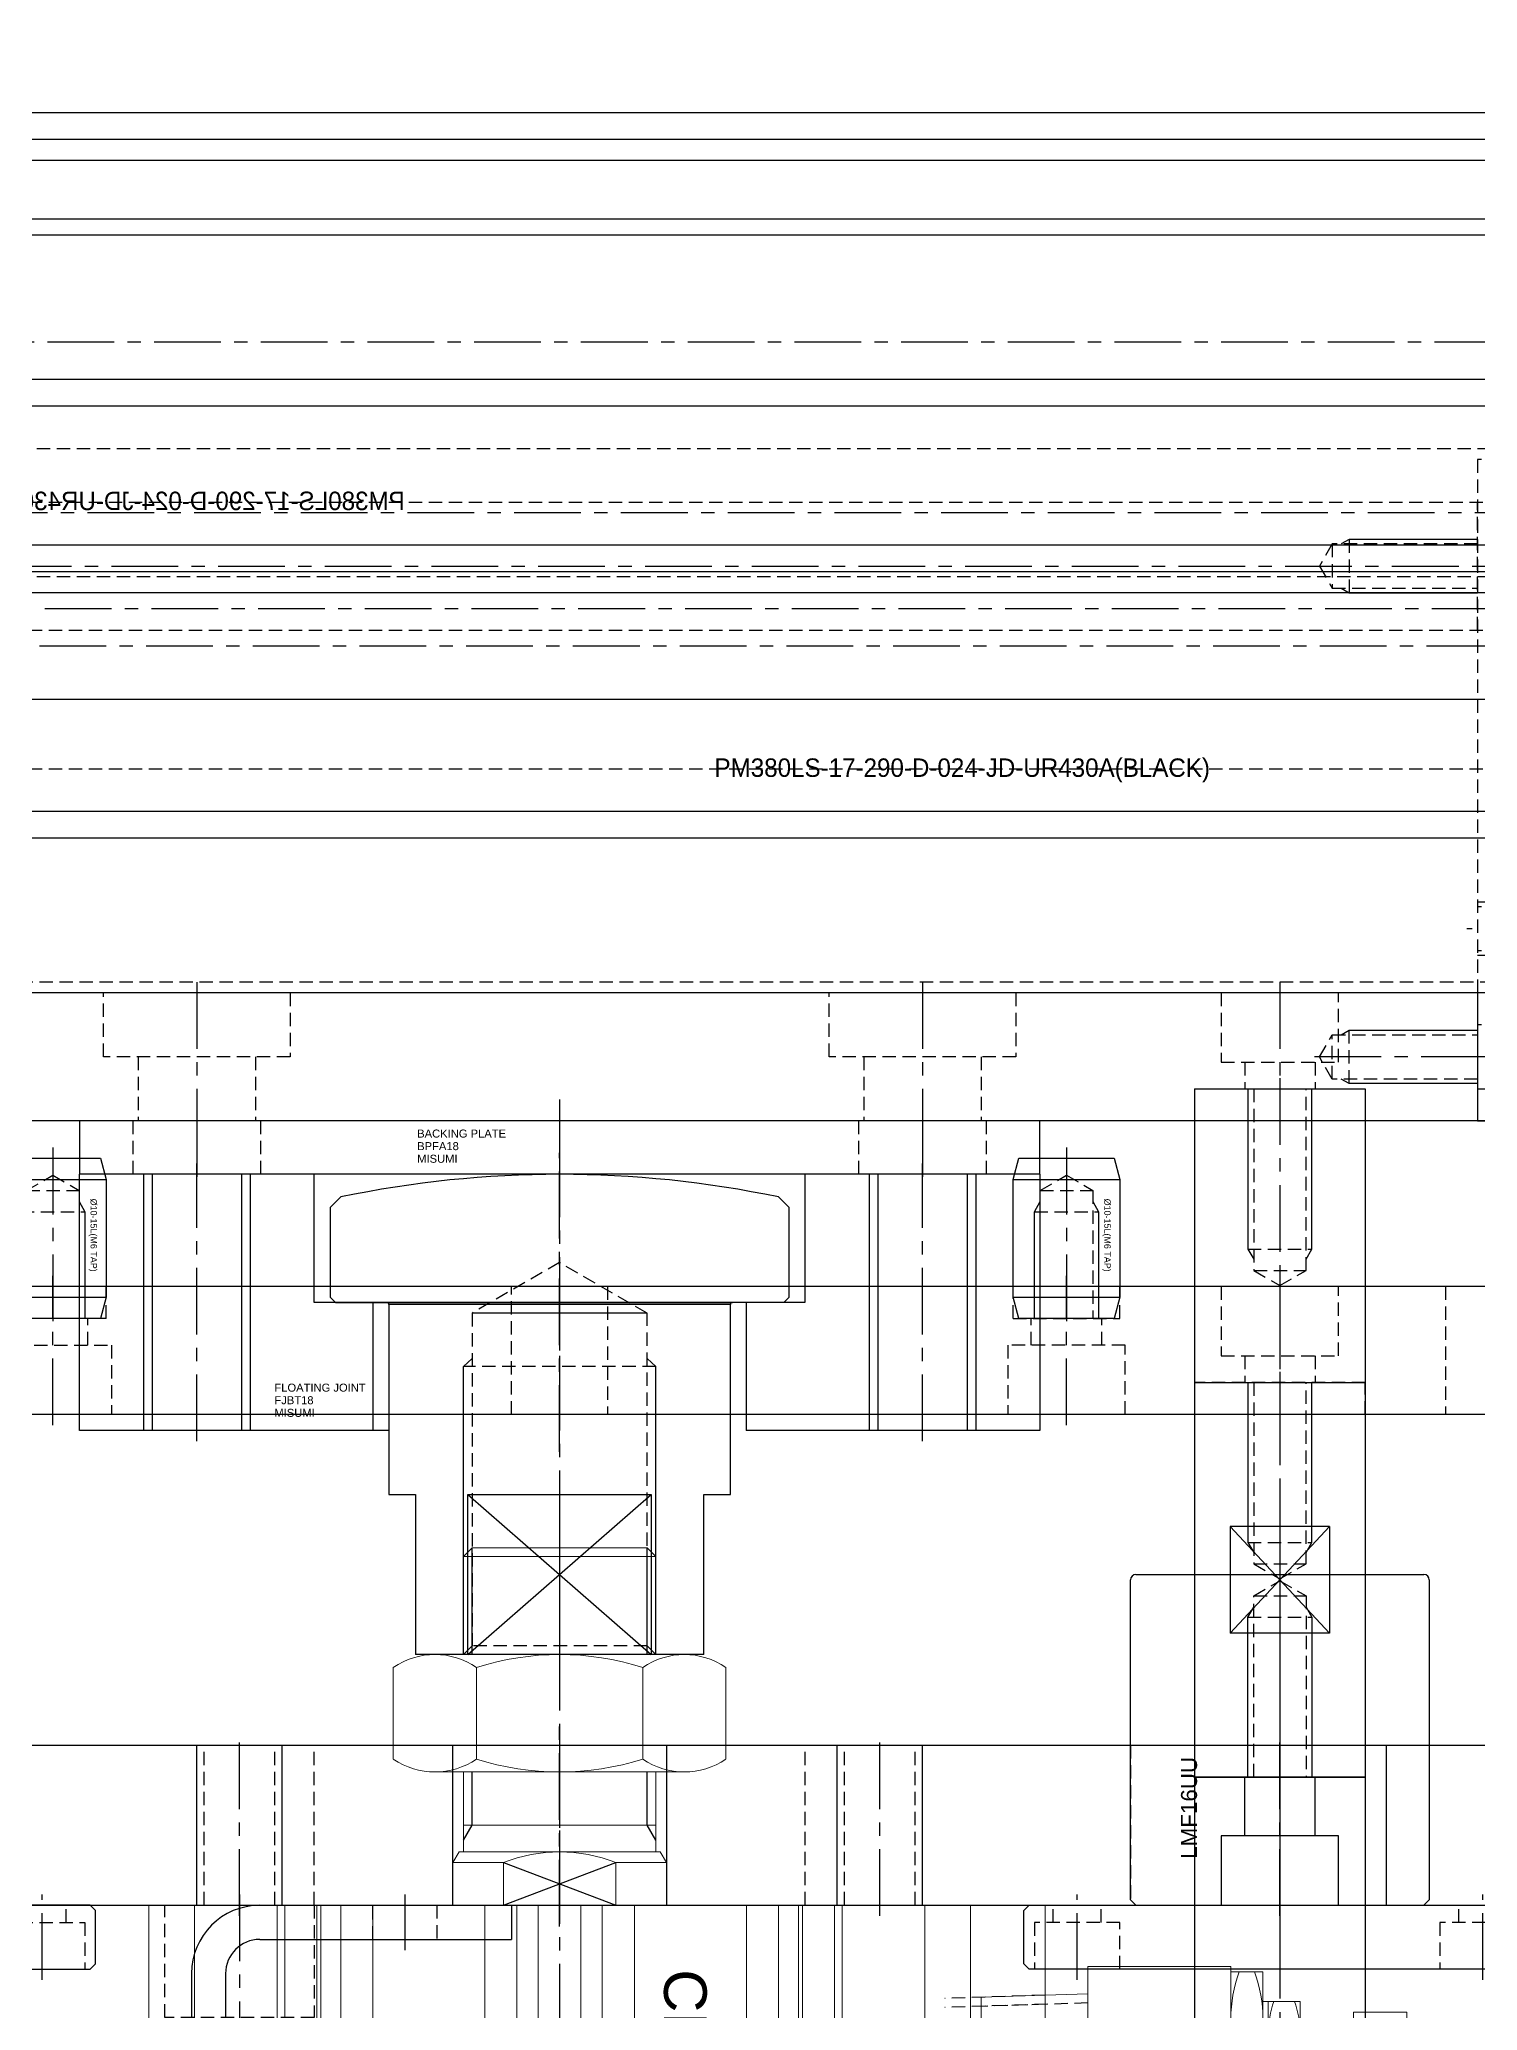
# Model space of a CAD drawing. Header units: inches. Extents: x 0 to 77285, y -118 to 40065.
# Drawn here: x 25828.2 to 25963, y 2531 to 2715.7 of the extents above; entities that cross this region are included whole.
import ezdxf
from ezdxf.enums import TextEntityAlignment as Align

# ---------------------------------------------------------------- set-up
doc = ezdxf.new("R2010")
doc.units = ezdxf.units.IN
doc.header["$LTSCALE"] = 5
doc.header["$MEASUREMENT"] = 0
doc.linetypes.add('CENTER', pattern=[2, 1.25, -0.25, 0.25, -0.25])
doc.linetypes.add('HIDDEN', pattern=[0.375, 0.25, -0.125])
for name, color, linetype in [('11', 1, 'CENTER'), ('22', 2, 'HIDDEN'), ('44', 4, 'Continuous'), ('55', 5, 'Continuous'), ('77', 40, 'HIDDEN'), ('99', 181, 'Continuous'), ('A', 8, 'Continuous'), ('B', 123, 'Continuous'), ('BOM-T', 4, 'Continuous'), ('T', 3, 'Continuous'), ('Y', 60, 'Continuous')]:
    doc.layers.add(name, color=color, linetype=linetype)
doc.layers.add('88', color=35, linetype='Continuous', lineweight=5)
doc.styles.add('SCI', font='')
doc.styles.get("Standard").update_dxf_attribs({"font": 'arial.ttf'})
doc.styles.get('SCI').set_extended_font_data('Gulim')
doc.dimstyles.new('SCH', dxfattribs={"dimtxt": 2.5, "dimasz": 2, "dimexe": 1.25, "dimexo": 0.625, "dimtad": 1, "dimdec": 8, "dimtxsty": 'SCI', "dimcen": 2.5, "dimclrd": 4, "dimclre": 4, "dimclrt": 7, "dimadec": 8, "dimazin": 2, "dimtfac": 1, "dimtdec": 8, "dimtmove": 0, "dimatfit": 3, "dimfxl": 1, "dimarcsym": 0})

# ---------------------------------------------------------------- blocks, each defined once
blk = doc.blocks.new('A$Ce3b21f13')
for p, q in [((2390, -1.5), (60, -1.5)), ((2390, -8.5), (60, -8.5)), ((2390, -42), (60, -42)), ((2390, -52), (60, -52)), ((2390, -107), (60, -107))]:
    blk.add_line(p, q)
at = {"layer": '11'}
blk.add_line((2390, -47), (60, -47), dxfattribs=at)
at = {"layer": 'B'}
blk.add_line((2390, -7), (60, -7), dxfattribs=at)
blk = doc.blocks.new('A$C599342af')
for p, q in [((78.99, 0), (-10.99, 0)), ((-10.99, -24), (-10.99, 0)), ((-4.19, 0), (-4.19, -24)), ((4.19, 0), (4.19, -24)), ((11.01, -12), (11.01, 0)), ((56.99, 0), (56.99, -12)), ((63.81, 0), (63.81, -24)), ((72.19, 0), (72.19, -24)), ((78.99, 0), (78.99, -24)), ((13.5, -2.12), (12.5, -3.12)), ((12.5, -3.12), (12.5, -11.5)), ((55.5, -3.12), (54.5, -2.12)), ((55.5, -11.5), (55.5, -3.12)), ((56.99, -12), (11.01, -12)), ((12.5, -11.5), (13, -12)), ((13, -12), (17.8, -12)), ((16.52, -24), (16.52, -12)), ((50, -12.2), (18, -12.2)), ((18, -12.2), (18, -30)), ((50, -30), (50, -12.2)), ((55, -12), (50.2, -12)), ((51.48, -12), (51.48, -24)), ((55, -12), (55.5, -11.5)), ((42.19, -13), (25.81, -13)), ((18, -24), (-10.99, -24)), ((78.99, -24), (51.48, -24)), ((18, -30), (20.5, -30)), ((20.5, -30), (20.5, -45)), ((25.41, -45), (25.41, -30)), ((25.41, -30), (42.59, -30)), ((42.59, -30), (42.59, -45)), ((47.5, -45), (47.5, -30)), ((47.5, -30), (50, -30)), ((47.5, -45), (20.5, -45))]:
    blk.add_line(p, q)
for centre, radius, start, end in [((34, -100), 100, 78.1705, 101.8295), ((17.8, -12.2), 0.2, 0, 90), ((50.2, -12.2), 0.2, 90, 180)]:
    blk.add_arc(centre, radius, start, end)
at = {"layer": '11'}
for p, q in [((34, 2.25), (34, -47.25)), ((34, -26), (34, 2)), ((0, -25), (0, 1)), ((68, -25), (68, 1))]:
    blk.add_line(p, q, dxfattribs=at)
at = {"layer": '22'}
for p, q in [((34, -8.27), (25.81, -13)), ((42.19, -13), (34, -8.27)), ((25.81, -13), (25.81, -44.19)), ((42.19, -44.19), (42.19, -13)), ((43, -18), (25, -18)), ((25.81, -44.19), (25, -45)), ((42.19, -44.19), (25.81, -44.19)), ((43, -45), (42.19, -44.19))]:
    blk.add_line(p, q, dxfattribs=at)
at = {"layer": 'A'}
for p, q in [((17.8, -12), (50.2, -12)), ((25.41, -30), (42.59, -45)), ((25.41, -45), (42.59, -30))]:
    blk.add_line(p, q, dxfattribs=at)
at = {"layer": 'T'}
for p, q in [((-5, 0), (-5, -24)), ((5, 0), (5, -24)), ((63, 0), (63, -24)), ((73, 0), (73, -24)), ((25.81, -17.25), (25, -18)), ((25, -45), (25, -18)), ((42.19, -17.25), (43, -18)), ((43, -45), (43, -18))]:
    blk.add_line(p, q, dxfattribs=at)
at = {"layer": 'BOM-T', "color": 4}
for s, p in [('FLOATING JOINT', (7.27, -19.99)), ('FJBT18', (7.27, -21.17)), ('MISUMI', (7.27, -22.35))]:
    blk.add_text(s, height=0.75, dxfattribs=at).set_placement(p, align=Align.MIDDLE_LEFT)
blk = doc.blocks.new('A$C3f96074d')
for p, q in [((45, 0), (-45, 0)), ((-45, 0), (-45, -5)), ((45, -5), (45, 0)), ((45, -5), (-45, -5))]:
    blk.add_line(p, q)
blk.add_point((0, 0))
at = {"layer": '11'}
for p, q in [((0, 2), (0, -7)), ((-34, 1), (-34, -6)), ((34, 1), (34, -6))]:
    blk.add_line(p, q, dxfattribs=at)
at = {"layer": '22'}
for p, q in [((-40, 0), (-40, -5)), ((-28, -5), (-28, 0)), ((28, 0), (28, -5)), ((40, -5), (40, 0))]:
    blk.add_line(p, q, dxfattribs=at)
at = {"layer": 'BOM-T', "color": 4}
for s, p in [('BACKING PLATE', (-13.35, -1.18)), ('BPFA18', (-13.35, -2.36)), ('MISUMI', (-13.35, -3.54))]:
    blk.add_text(s, height=0.75, dxfattribs=at).set_placement(p, align=Align.MIDDLE_LEFT)
blk = doc.blocks.new('A$Cec0c863b')
for p, q in [((8, 0), (-8, 0)), ((-8, 0), (-8, -130)), ((8, 0), (8, -130)), ((5.29, -122), (-5.29, -122)), ((-5.29, -130), (-5.29, -122)), ((5.29, -130), (5.29, -122)), ((8, -130), (-8, -130))]:
    blk.add_line(p, q)
at = {"layer": '11'}
blk.add_line((0, 1), (0, -131), dxfattribs=at)
at = {"layer": '22'}
for p, q in [((-2.46, -17), (-2.46, 0)), ((2.46, 0), (2.46, -17)), ((3, -15), (-3, -15)), ((0, -18.42), (-2.46, -17)), ((2.46, -17), (-2.46, -17)), ((2.46, -17), (0, -18.42)), ((-2.46, -113), (0, -111.58)), ((0, -111.58), (2.46, -113)), ((-2.46, -130), (-2.46, -113)), ((-2.46, -113), (2.46, -113)), ((2.46, -113), (2.46, -130)), ((-3, -115), (3, -115))]:
    blk.add_line(p, q, dxfattribs=at)
at = {"layer": 'A'}
for p, q in [((-5.29, -122), (5.29, -130)), ((-5.29, -130), (5.29, -122))]:
    blk.add_line(p, q, dxfattribs=at)
at = {"layer": 'T'}
for p, q in [((-3, -15), (-3, 0)), ((3, 0), (3, -15)), ((-2.46, -15.94), (-3, -15)), ((3, -15), (2.46, -15.94)), ((-3, -115), (-2.46, -114.06)), ((2.46, -114.06), (3, -115)), ((-3, -130), (-3, -115)), ((3, -115), (3, -130))]:
    blk.add_line(p, q, dxfattribs=at)
blk = doc.blocks.new('A$Cb21f6689')
for p, q in [((6, 56, 0), (0, 56, 0)), ((0, 56), (0, -6, 0)), ((6, 56), (6, -6, 0)), ((0, -6), (6, -6))]:
    blk.add_line(p, q)
at = {"layer": '11'}
for p, q in [((7, 12), (-1, 12)), ((7, 0), (-1, 0))]:
    blk.add_line(p, q, dxfattribs=at)
at = {"layer": '22'}
for p, q in [((6, 14.07), (0, 14.07)), ((6, 9.93), (0, 9.93)), ((6, 3), (0, 3)), ((0, -3), (6, -3))]:
    blk.add_line(p, q, dxfattribs=at)
at = {"layer": 'T'}
for p, q in [((6, 14.5), (0, 14.5)), ((6, 9.5), (0, 9.5))]:
    blk.add_line(p, q, dxfattribs=at)
blk = doc.blocks.new('A$Ccf0fb916')
for p, q in [((-24, 5.5), (-23.5, 6)), ((-23.5, 6), (23.5, 6)), ((23.5, 6), (24, 5.5)), ((-24, 0.5), (-24, 5.5)), ((24, 5.5), (24, 0.5)), ((-23.5, 0), (-24, 0.5)), ((23.5, 0), (-23.5, 0)), ((-13.5, 0), (-14, -0.5)), ((14, -0.5), (13.5, 0)), ((24, 0.5), (23.5, 0)), ((-14, -30.5), (-14, -0.5)), ((14, -0.5), (14, -30.5)), ((13.5, -31), (-13.5, -31))]:
    blk.add_line(p, q)
for centre, start, end in [((-13.5, -30.5), 180, 270), ((13.5, -30.5), 270, 360)]:
    blk.add_arc(centre, 0.5, start, end)
at = {"layer": '11'}
for p, q in [((-19, 7), (-19, -1)), ((0, -32), (0, 7)), ((19, 7), (19, -1))]:
    blk.add_line(p, q, dxfattribs=at)
at = {"layer": '22'}
for p, q in [((-23, 6), (-23, 1.6)), ((-15, 1.6), (-15, 6)), ((15, 6), (15, 1.6)), ((23, 1.6), (23, 6)), ((-23, 1.6), (-15, 1.6)), ((-21.25, 1.6), (-21.25, 0)), ((-16.75, 1.6), (-16.75, 0)), ((15, 1.6), (23, 1.6)), ((16.75, 1.6), (16.75, 0)), ((21.25, 1.6), (21.25, 0))]:
    blk.add_line(p, q, dxfattribs=at)
at = {"layer": 'BOM-T', "color": 4}
blk.add_text('LMF16UU', height=1.5, rotation=270, dxfattribs=at).set_placement((8.52, -4.36), align=Align.MIDDLE_LEFT)
blk = doc.blocks.new('A$C6a460ffd')
for p, q in [((4.8, 51.5), (28.4, 51.5)), ((28.4, 51.5), (28.4, 48.3)), ((4.8, 48.3), (28.4, 48.3)), ((-1.6, 45.1), (-1.6, -18.5)), ((1.6, 45.1), (1.6, -18.5)), ((-1.6, -18.5), (1.6, -18.5))]:
    blk.add_line(p, q)
for radius in [6.4, 3.2]:
    blk.add_arc((4.8, 45.1), radius, 90, 180)
at = {"layer": '11'}
for p, q in [((18.4, 52.5), (18.4, 47.3)), ((-2.6, 19.5), (2.6, 19.5)), ((-2.6, -5.5), (2.6, -5.5))]:
    blk.add_line(p, q, dxfattribs=at)
at = {"layer": '22'}
for p, q in [((15.4, 48.3), (15.4, 51.5)), ((21.4, 51.5), (21.4, 48.3)), ((-1.6, 25.75), (1.6, 25.75)), ((1.6, 13.25), (-1.6, 13.25)), ((-1.6, 0.75), (1.6, 0.75)), ((1.6, -11.75), (-1.6, -11.75))]:
    blk.add_line(p, q, dxfattribs=at)
blk = doc.blocks.new('A$C2fcb81fb')
for p, q in [((-9, 32.69), (-8.19, 33.5)), ((-8.19, 33.5), (8.19, 33.5)), ((8.19, 33.5), (9, 32.69)), ((-9, 23.5), (-9, 32.69)), ((-9, 32.69), (9, 32.69)), ((9, 32.69), (9, 23.5)), ((-15.59, 13.71), (-15.59, 22.29)), ((11.69, 23.5), (-11.69, 23.5)), ((-7.79, 13.71), (-7.79, 22.29)), ((7.79, 13.71), (7.79, 22.29)), ((15.59, 22.29), (15.59, 13.71)), ((11.69, 12.5), (-11.69, 12.5)), ((-9, 5), (-9, 12.5)), ((9, 5), (9, 12.5)), ((-9, 7.5), (9, 7.5)), ((-10, 4), (-9.42, 5)), ((-10, 0), (-10, 4)), ((-10, 4), (-5.27, 4)), ((-9.42, 5), (9.42, 5)), ((-5.27, 4), (-5.27, 0)), ((10, 4), (5.27, 4)), ((5.27, 0), (5.27, 4)), ((9.42, 5), (10, 4)), ((10, 4), (10, 0)), ((-38.5, 0), (-38.5, -71)), ((-38.5, 0), (45.5, 0)), ((-38.5, -71), (-38.5, 0)), ((-38.5, 0), (38.5, 0)), ((-34.21, 0), (-34.21, -71)), ((-26.48, 0), (-26.48, -71)), ((-25.75, 0), (-25.75, -71)), ((-22.75, 0), (-22.75, -71)), ((-22.38, 0), (-22.38, -71)), ((-20.5, 0), (-20.5, -71)), ((-20.5, 0), (-20.5, -71)), ((-17.5, 0), (-17.5, -71)), ((-17.5, 0), (-17.5, -71)), ((-7, 0), (-7, -71)), ((-5.27, 0), (5.27, 0)), ((-4, 0), (-4, -71)), ((-2, 0), (-2, -71)), ((2, 0), (2, -71)), ((4, 0), (4, -71)), ((7, 0), (7, -71)), ((17.5, 0), (17.5, -71)), ((17.5, 0), (17.5, -71)), ((20.5, 0), (20.5, -71)), ((20.5, 0), (20.5, -71)), ((22.38, 0), (22.38, -71)), ((22.75, 0), (22.75, -71)), ((25.75, 0), (25.75, -71)), ((26.48, 0), (26.48, -71)), ((34.21, 0), (34.21, -71)), ((38.5, 0), (38.5, -71)), ((38.5, 0), (38.5, -71)), ((38.5, 0), (45.5, 0)), ((45.5, 0), (45.5, -71)), ((45.5, 0), (45.5, -71)), ((74.4, -13), (69.4, -13)), ((63.68, -15), (65.12, -15)), ((66.94, -15), (68.86, -15)), ((74.4, -17), (69.4, -17)), ((74.4, -58.5), (69.4, -58.5)), ((63.68, -60.5), (65.12, -60.5)), ((66.94, -60.5), (68.86, -60.5)), ((74.4, -62.5), (69.4, -62.5)), ((-38.5, -71), (45.5, -71)), ((38.5, -71), (-38.5, -71)), ((45.5, -71), (38.5, -71))]:
    blk.add_line(p, q)
for points in [[(49.5, -5.75), (62.9, -5.75), (62.9, -24.25), (49.5, -24.25)], [(65.9, -9), (66.4, -9), (66.4, -21), (65.9, -21)], [(74.4, -10), (79.4, -10), (79.4, -20), (74.4, -20)], [(49.5, -51.25), (62.9, -51.25), (62.9, -69.75), (49.5, -69.75)], [(65.9, -54.5), (66.4, -54.5), (66.4, -66.5), (65.9, -66.5)], [(74.4, -55.5), (79.4, -55.5), (79.4, -65.5), (74.4, -65.5)]]:
    blk.add_lwpolyline(points, close=True)
for points in [[(63.68, -15, -0.178633), (63.68, -6.25), (65.12, -6.25, -0.178633), (65.12, -15, -0.178633), (65.12, -23.75), (63.68, -23.75, -0.178633)], [(66.94, -15, -0.178633), (66.94, -9), (68.86, -9, -0.178633), (68.86, -15, -0.178633), (68.86, -21), (66.94, -21, -0.178633)], [(63.68, -60.5, -0.178633), (63.68, -51.75), (65.12, -51.75, -0.178633), (65.12, -60.5, -0.178633), (65.12, -69.25), (63.68, -69.25, -0.178633)], [(66.94, -60.5, -0.178633), (66.94, -54.5), (68.86, -54.5, -0.178633), (68.86, -60.5, -0.178633), (68.86, -66.5), (66.94, -66.5, -0.178633)]]:
    blk.add_lwpolyline(points, format="xyb", close=True)
for points in [[(63.68, -6.25), (62.9, -6.25), (62.9, -23.75), (63.68, -23.75)], [(65.12, -6.25), (65.9, -6.25), (65.9, -23.75), (65.12, -23.75)], [(49.5, -8.3), (39.5, -8.61), (39.5, -21.39), (49.5, -21.7)], [(66.94, -9), (66.4, -9), (66.4, -21), (66.94, -21)], [(68.86, -9), (69.4, -9), (69.4, -21), (68.86, -21)], [(63.68, -51.75), (62.9, -51.75), (62.9, -69.25), (63.68, -69.25)], [(65.12, -51.75), (65.9, -51.75), (65.9, -69.25), (65.12, -69.25)], [(49.5, -53.8), (39.5, -54.11), (39.5, -66.89), (49.5, -67.2)], [(66.94, -54.5), (66.4, -54.5), (66.4, -66.5), (66.94, -66.5)], [(68.86, -54.5), (69.4, -54.5), (69.4, -66.5), (68.86, -66.5)]]:
    blk.add_lwpolyline(points)
for centre, radius, start, end in [((-11.69, 16.6), 6.9, 55.6158, 124.3842), ((0, -2.29), 25.79, 72.412, 107.588), ((11.69, 16.6), 6.9, 55.6158, 124.3842), ((-11.69, 19.4), 6.9, 235.6158, 304.3842), ((0, 38.29), 25.79, 252.412, 287.588), ((11.69, 19.4), 6.9, 235.6158, 304.3842), ((0, -9.38), 14.38, 68.5027, 111.4973)]:
    blk.add_arc(centre, radius, start, end)
at = {"layer": '11'}
for p, q in [((0, 34.5), (0, -72)), ((-30, 1), (-30, -72)), ((46.5, -15), (35.1, -15)), ((38.5, -15), (80.4, -15)), ((46.5, -60.5), (35.1, -60.5)), ((38.5, -60.5), (80.4, -60.5))]:
    blk.add_line(p, q, dxfattribs=at)
at = {"layer": '22'}
for p, q in [((-37, -10.5), (-37, 0)), ((-23, 0), (-23, -10.5)), ((45.5, -8.42), (36.1, -8.72)), ((49.5, -9.15), (39.5, -9.47)), ((-23, -10.5), (-37, -10.5)), ((-34.5, -10.5), (-34.5, -60.5)), ((-25.5, -10.5), (-25.5, -60.5)), ((45.5, -9.28), (36.1, -9.57)), ((33.73, -12.5), (33.73, -37)), ((45.5, -20.72), (36.1, -20.43)), ((45.5, -21.58), (36.1, -21.28)), ((49.5, -20.85), (39.5, -20.53)), ((33.73, -57.5), (33.73, -33)), ((45.5, -53.92), (36.1, -54.22)), ((45.5, -54.78), (36.1, -55.07)), ((49.5, -54.65), (39.5, -54.97)), ((-37, -71), (-37, -60.5)), ((-37, -60.5), (-23, -60.5)), ((-23, -60.5), (-23, -71)), ((45.5, -66.22), (36.1, -65.93)), ((49.5, -66.35), (39.5, -66.03)), ((45.5, -67.08), (36.1, -66.78))]:
    blk.add_line(p, q, dxfattribs=at)
for points in [[(30.3, -12.5), (30.3, -37), (34.8, -37), (34.8, -16.8), (34.3, -16.8), (34.3, -12.8, 0.414214), (34, -12.5)], [(30.3, -57.5), (30.3, -33), (34.8, -33), (34.8, -53.2), (34.3, -53.2), (34.3, -57.2, -0.414214), (34, -57.5)]]:
    blk.add_lwpolyline(points, format="xyb", close=True, dxfattribs=at)
for points in [[(30.95, -25.65), (30.95, -33), (33.65, -33), (33.65, -25.65)], [(30.95, -44.35), (30.95, -37), (33.65, -37), (33.65, -44.35)]]:
    blk.add_lwpolyline(points, dxfattribs=at)
at = {"layer": 'T'}
for p, q in [((-8.19, 23.5), (-8.19, 33.5)), ((8.19, 23.5), (8.19, 33.5)), ((-8.19, 7.5), (-8.19, 12.5)), ((8.19, 7.5), (8.19, 12.5)), ((-9, 6.09), (-8.19, 7.5)), ((9, 6.09), (8.19, 7.5)), ((-5.27, 4), (5.27, 0)), ((-5.27, 0), (5.27, 4))]:
    blk.add_line(p, q, dxfattribs=at)
at = {"layer": 'BOM-T', "color": 4}
for s, height, p in [('CDQ2B63-25DMZ-A93L', 4, (11.78, -6)), ('AS2201F-02-08SN', 0.75, (54.33, -11.76))]:
    blk.add_text(s, height=height, rotation=270, dxfattribs=at).set_placement(p, align=Align.MIDDLE_LEFT)
at = {"layer": 'Defpoints', "color": 4}
for p in [(45.5, -16.5), (45.5, -62)]:
    blk.add_text('1/4', height=1.5, rotation=270, dxfattribs=at).set_placement(p, align=Align.MIDDLE_LEFT)
blk = doc.blocks.new('A$Cdb502fe6')
for p, q in [((-102.5, 15, 0), (102.5, 15, 0)), ((-102.5, 0, 0), (102.5, 0, 0))]:
    blk.add_line(p, q)
at = {"layer": '11'}
for p, q in [((0, -2), (0, 17)), ((-30, -1), (-30, 16)), ((30, -1), (30, 16)), ((67.5, 16), (67.5, -1))]:
    blk.add_line(p, q, dxfattribs=at)
at = {"layer": '22'}
for p, q in [((-33.32, 0), (-33.32, 15)), ((-26.68, 0), (-26.68, 15)), ((-23, 0), (-23, 15)), ((23, 0), (23, 15)), ((26.68, 0), (26.68, 15)), ((33.32, 0), (33.32, 15))]:
    blk.add_line(p, q, dxfattribs=at)
at = {"layer": '77'}
for p, q in [((53.5, 15), (53.5, 0)), ((81.5, 15), (81.5, 0))]:
    blk.add_line(p, q, dxfattribs=at)
at = {"layer": 'T'}
for p, q in [((-34, 0), (-34, 15)), ((-26, 0), (-26, 15)), ((26, 0), (26, 15)), ((34, 0), (34, 15))]:
    blk.add_line(p, q, dxfattribs=at)
blk = doc.blocks.new('A$Cb0f354e5')
for p, q in [((13, 37, 0), (-3, 37, 0)), ((-3, 37, 0), (-3, 0)), ((13, 37, 0), (13, 0)), ((0.34, 23.5, 0), (9.66, 23.5, 0)), ((0.34, 23.5, 0), (0.34, 13.5, 0)), ((9.66, 23.5, 0), (9.66, 13.5, 0)), ((0.34, 13.5, 0), (9.66, 13.5, 0)), ((13, 0), (-3, 0))]:
    blk.add_line(p, q)
at = {"layer": '11'}
blk.add_line((5, 38, 0), (5, -1), dxfattribs=at)
at = {"layer": '22'}
for p, q in [((2.54, 20, 0), (2.54, 37, 0)), ((7.46, 37, 0), (7.46, 20, 0)), ((8, 22, 0), (2, 22, 0)), ((5, 18.58, 0), (2.54, 20, 0)), ((7.46, 20, 0), (2.54, 20, 0)), ((7.46, 20, 0), (5, 18.58, 0)), ((5, 18.42, 0), (2.54, 17, 0)), ((2.54, 17, 0), (2.54, 0, 0)), ((7.46, 17, 0), (2.54, 17, 0)), ((7.46, 17, 0), (5, 18.42, 0)), ((7.46, 0, 0), (7.46, 17, 0)), ((8, 15, 0), (2, 15, 0))]:
    blk.add_line(p, q, dxfattribs=at)
at = {"layer": 'A'}
for p, q in [((9.66, 13.5, 0), (0.34, 23.5, 0)), ((0.34, 13.5, 0), (9.66, 23.5, 0))]:
    blk.add_line(p, q, dxfattribs=at)
at = {"layer": 'T'}
for p, q in [((2, 22, 0), (2, 37, 0)), ((8, 37, 0), (8, 22, 0)), ((2.54, 21.06, 0), (2, 22, 0)), ((8, 22, 0), (7.46, 21.06, 0)), ((2.54, 15.94, 0), (2, 15, 0)), ((2, 15, 0), (2, 0, 0)), ((8, 15, 0), (7.46, 15.94, 0)), ((8, 0, 0), (8, 15, 0))]:
    blk.add_line(p, q, dxfattribs=at)
blk = doc.blocks.new('A$C5f58b5f6')
for p, q in [((160, 9, 0), (-45, 9, 0)), ((160, -3, 0), (-45, -3, 0))]:
    blk.add_line(p, q)
at = {"layer": '11'}
for p, q in [((10, -4, 0), (10, 10, 0)), ((57.5, 10, 0), (57.5, -4, 0)), ((105, -4, 0), (105, 10, 0)), ((125, 10), (125, -4))]:
    blk.add_line(p, q, dxfattribs=at)
at = {"layer": '22'}
for p, q in [((15, 6, 0), (15, 9, 0)), ((53, -3, 0), (53, 9, 0)), ((62, 9, 0), (62, -3, 0)), ((100, 6, 0), (100, 9, 0)), ((110, 6, 0), (110, 9, 0)), ((119.5, 9), (119.5, 2.5)), ((130.5, 2.5), (130.5, 9)), ((140.5, 9, 0), (140.5, -3, 0)), ((15, 6, 0), (5, 6, 0)), ((13.3, 3.5, 0), (13.3, 6, 0)), ((100, 6, 0), (110, 6, 0)), ((101.7, 3.5, 0), (101.7, 6, 0)), ((108.3, 3.5, 0), (108.3, 6, 0)), ((4.5, 3.5, 0), (15.5, 3.5, 0)), ((15.5, 3.5, 0), (15.5, -3, 0)), ((110.5, 3.5, 0), (99.5, 3.5, 0)), ((99.5, 3.5, 0), (99.5, -3, 0)), ((110.5, -3, 0), (110.5, 3.5, 0)), ((119.5, 2.5), (130.5, 2.5)), ((121.7, 2.5), (121.7, 0)), ((128.3, 2.5), (128.3, 0)), ((133, 0), (117, 0)), ((117, 0), (117, -3)), ((133, -3), (133, 0))]:
    blk.add_line(p, q, dxfattribs=at)
blk = doc.blocks.new('A$C38c03a7b')
for p, q in [((-5, 13), (-4.46, 15)), ((-4.46, 15), (4.46, 15)), ((4.46, 15), (5, 13)), ((-5, 2), (-5, 13)), ((-5, 13), (5, 13)), ((5, 13), (5, 2)), ((-4.46, 0), (-5, 2)), ((-5, 2), (5, 2)), ((5, 2), (4.46, 0)), ((4.46, 0), (-4.46, 0))]:
    blk.add_line(p, q)
at = {"layer": '11'}
blk.add_line((0, 16), (0, -1), dxfattribs=at)
at = {"layer": '22'}
for p, q in [((-2.46, 12), (0, 13.42)), ((0, 13.42), (2.46, 12)), ((-2.46, 0), (-2.46, 12)), ((-2.46, 12), (2.46, 12)), ((2.46, 12), (2.46, 0)), ((-3, 10), (3, 10))]:
    blk.add_line(p, q, dxfattribs=at)
at = {"layer": 'T'}
for p, q in [((-3, 10), (-2.46, 10.94)), ((-3, 0), (-3, 10)), ((2.46, 10.94), (3, 10)), ((3, 10), (3, 0))]:
    blk.add_line(p, q, dxfattribs=at)
at = {"layer": 'BOM-T', "color": 4}
blk.add_text('%%C10-15L(M6 TAP)', height=0.6, rotation=270, dxfattribs=at).set_placement((3.84, 11.22), align=Align.MIDDLE_LEFT)
blk = doc.blocks.new('A$C5e9b2e3b')
for p, q in [((0, 0), (205, 0, 0)), ((92.5, -15, 0), (92.5, 0, 0)), ((112.5, 0, 0), (112.5, -15, 0)), ((162, 0), (162, -3)), ((178, 0), (178, -3)), ((180, -15), (180, 0)), ((178, -3), (162, -3)), ((166.7, -8.5), (166.7, -3)), ((173.3, -8.5), (173.3, -3)), ((175.5, -8.5), (164.5, -8.5)), ((164.5, -8.5), (164.5, -15)), ((175.5, -15), (175.5, -8.5)), ((0, -15), (205, -15, 0))]:
    blk.add_line(p, q)
at = {"layer": '11'}
for p, q in [((102.5, 1, 0), (102.5, -16, 0)), ((170, -16), (170, 1))]:
    blk.add_line(p, q, dxfattribs=at)
blk = doc.blocks.new('A$C3b1096ef')
for name, p in [('A$C5f58b5f6', (35, -9, 0)), ('A$Cdb502fe6', (92.5, -58, 0)), ('A$C5e9b2e3b', (-10, -43))]:
    blk.add_blockref(name, p)
at = {"xscale": -1}
blk.add_blockref('A$Cb0f354e5', (165, -46, 0), dxfattribs=at)
at = {"layer": '44'}
for p in [(45, -3), (140, -3)]:
    blk.add_blockref('A$C38c03a7b', p, dxfattribs=at)
at = {"layer": '44', "xscale": -1, "rotation": 180}
blk.add_blockref('A$Ccf0fb916', (25, -58), dxfattribs=at)
at = {"layer": '44', "rotation": 180}
blk.add_blockref('A$Ccf0fb916', (160, -58), dxfattribs=at)
at = {"layer": '88'}
blk.add_blockref('A$C2fcb81fb', (92.5, -58, 0), dxfattribs=at)
at = {"layer": 'Y'}
blk.add_blockref('A$C6a460ffd', (59.6, -109.5), dxfattribs=at)
blk = doc.blocks.new('A$C32f8debd')
for p, q in [((151, 12, 0), (-151, 12, 0)), ((151, 0, 0), (-151, 0, 0))]:
    blk.add_line(p, q)
at = {"layer": '11'}
for p, q in [((-34, 13), (-34, -1)), ((34, 13), (34, -1)), ((67.5, 13, 0), (67.5, -1, 0)), ((87, 6, 0), (70.21, 6, 0))]:
    blk.add_line(p, q, dxfattribs=at)
at = {"layer": '22'}
for p, q in [((62, 12, 0), (62, 5.5, 0)), ((73, 5.5, 0), (73, 12, 0)), ((62, 5.5, 0), (73, 5.5, 0)), ((64.2, 5.5, 0), (64.2, 3, 0)), ((70.8, 5.5, 0), (70.8, 3, 0)), ((59.5, 3, 0), (75.5, 3, 0)), ((59.5, 3, 0), (59.5, 0, 0)), ((75.5, 3, 0), (75.5, 0, 0))]:
    blk.add_line(p, q, dxfattribs=at)
at = {"layer": '77'}
for p, q in [((-42.75, 6), (-42.75, 12)), ((-25.25, 12), (-25.25, 6)), ((25.25, 6), (25.25, 12)), ((42.75, 12), (42.75, 6)), ((86, 12, 0), (86, 0, 0)), ((71.21, 6, 0), (72.4, 8.07, 0)), ((72.4, 8.07, 0), (86, 8.07, 0)), ((72.4, 3.93, 0), (72.4, 8.07, 0)), ((74, 3.5, 0), (74, 8.5, 0)), ((-25.25, 6), (-42.75, 6)), ((-39.5, 6), (-39.5, 0)), ((-28.5, 6), (-28.5, 0)), ((42.75, 6), (25.25, 6)), ((28.5, 6), (28.5, 0)), ((39.5, 6), (39.5, 0)), ((72.4, 3.93, 0), (71.21, 6, 0)), ((86, 3.93, 0), (72.4, 3.93, 0))]:
    blk.add_line(p, q, dxfattribs=at)
at = {"layer": 'T'}
for p, q in [((73.25, 8.07, 0), (74, 8.5, 0)), ((74, 8.5, 0), (86, 8.5, 0)), ((74, 3.5, 0), (73.25, 3.93, 0)), ((86, 3.5, 0), (74, 3.5, 0))]:
    blk.add_line(p, q, dxfattribs=at)
blk = doc.blocks.new('A$C983f10cb')
for p, q in [((-10, 6), (292, 6, 0)), ((-10, -6), (292, -6, 0))]:
    blk.add_line(p, q)
at = {"layer": '11'}
blk.add_line((-11, 0), (293, 0, 0), dxfattribs=at)
blk = doc.blocks.new('A$C9935cfd8')
for p, q in [((-10, 6), (227, 6, 0)), ((227, -6, 0), (227, 6, 0)), ((-10, -6), (227, -6, 0))]:
    blk.add_line(p, q)
at = {"layer": '11'}
blk.add_line((-11, 0), (228, 0, 0), dxfattribs=at)
at = {"layer": '22'}
for p, q in [((213.4, 2.07, 0), (212.21, 0, 0)), ((227, 2.07, 0), (213.4, 2.07, 0)), ((213.4, 2.07, 0), (213.4, -2.07, 0)), ((215, 2.5, 0), (215, -2.5, 0)), ((212.21, 0, 0), (213.4, -2.07, 0)), ((213.4, -2.07, 0), (227, -2.07, 0))]:
    blk.add_line(p, q, dxfattribs=at)
at = {"layer": 'T'}
for p, q in [((215, 2.5, 0), (214.25, 2.07, 0)), ((227, 2.5, 0), (215, 2.5, 0)), ((214.25, -2.07, 0), (215, -2.5, 0)), ((215, -2.5, 0), (227, -2.5, 0))]:
    blk.add_line(p, q, dxfattribs=at)
blk = doc.blocks.new('A$C76fe3149')
for p, q in [((285, 21.5), (-5, 21.5)), ((285, 19), (-5, 19)), ((285, -19), (-5, -19)), ((285, -21.5), (-5, -21.5))]:
    blk.add_line(p, q)
at = {"layer": '11'}
blk.add_line((308, 0), (-28, 0), dxfattribs=at)
at = {"layer": '44', "style": 'SCI'}
blk.add_text('PM380LS-17-290-D-024-JD-UR430A(BLACK)', height=1.7308, dxfattribs=at).set_placement((177.73, -14.89), align=Align.MIDDLE_CENTER)
blk = doc.blocks.new('A$Cd8088dce')
for name, p in [('A$C32f8debd', (0, 15.5, 0)), ('A$C3b1096ef', (-92.5, 0, 0))]:
    blk.add_blockref(name, p)
at = {"xscale": -1}
blk.add_blockref('A$Cec0c863b', (67.5, 18.5), dxfattribs=at)
at = {"layer": '22'}
blk.add_blockref('A$C983f10cb', (-141, 67.5, 0), dxfattribs=at)
at = {"layer": '55'}
blk.add_blockref('A$C76fe3149', (-140, 63.5, 0), dxfattribs=at)
at = {"layer": '77'}
for name, p in [('A$Cb21f6689', (86, 21.5, 0)), ('A$C9935cfd8', (-141, 67.5, 0))]:
    blk.add_blockref(name, p, dxfattribs=at)
at = {"layer": '99'}
for name, p in [('A$C3f96074d', (0, 15.5, 0)), ('A$C599342af', (-34, 10.5, 0))]:
    blk.add_blockref(name, p, dxfattribs=at)
blk = doc.blocks.new('A$C64dee120')
for p, q in [((151, 20), (-151, 20)), ((-215, 0), (215, 0))]:
    blk.add_line(p, q)
blk = doc.blocks.new('A$C571f20eb')
blk.add_blockref('A$C64dee120', (163.5, 0))
at = {"layer": '22'}
blk.add_blockref('A$C983f10cb', (22.5, 44, 0), dxfattribs=at)
at = {"layer": '55'}
blk.add_blockref('A$C76fe3149', (23.5, 60, 0), dxfattribs=at)
blk = doc.blocks.new('A$C4e1bf573')
at = {"xscale": -1}
blk.add_blockref('A$C571f20eb', (163.5, -81.5, 0), dxfattribs=at)
blk = doc.blocks.new('*D582')
at = {"color": 4, "lineweight": -2, "transparency": 16777216}
for p, q in [((23904.49, 2754.34), (23904.49, 3414.26)), ((26464.49, 2754.34), (26464.49, 3414.26)), ((24064.49, 3314.26), (26304.49, 3314.26))]:
    blk.add_line(p, q, dxfattribs=at)
at = {"color": 4, "transparency": 16777216}
for points in [[(24064.49, 3340.93), (24064.49, 3287.59), (23904.49, 3314.26)], [(26304.49, 3340.93), (26304.49, 3287.59), (26464.49, 3314.26)]]:
    blk.add_solid(points, dxfattribs=at)
at = {"layer": 'Defpoints', "color": 0, "transparency": 16777216}
for p in [(26464.49, 3314.26), (23904.49, 2704.34), (26464.49, 2704.34)]:
    blk.add_point(p, dxfattribs=at)
at = {"color": 7, "transparency": 16777216, "insert": (25184.49, 3466.79), "char_height": 200, "attachment_point": 5, "style": 'SCI'}
blk.add_mtext('2560', dxfattribs=at)

msp = doc.modelspace()

# ---------------------------------------------------------------- block references
for name, p in [('A$Ce3b21f13', (23904.49380061, 2705.83538786)), ('A$Cd8088dce', (25876.99380061, 2598.83538786))]:
    msp.add_blockref(name, p)
at = {"layer": '77'}
msp.add_blockref('A$C4e1bf573', (25876.99380061, 2708.83538786, 0.00000002), dxfattribs=at)

# ---------------------------------------------------------------- dimensions: what is measured, and where the dimension line sits
dim = msp.add_linear_dim(base=(26464.4938006124, 3314.2601312156), p1=(23904.4938006124, 2704.3353878621), p2=(26464.4938006124, 2704.3353878621), dimstyle='SCH', override={"dimscale": 80})
dim.commit()
dim.dimension.update_dxf_attribs({"geometry": '*D582', "text_midpoint": (25184.4938006124, 3466.7900912688)})

doc.saveas('drawing.dxf')
